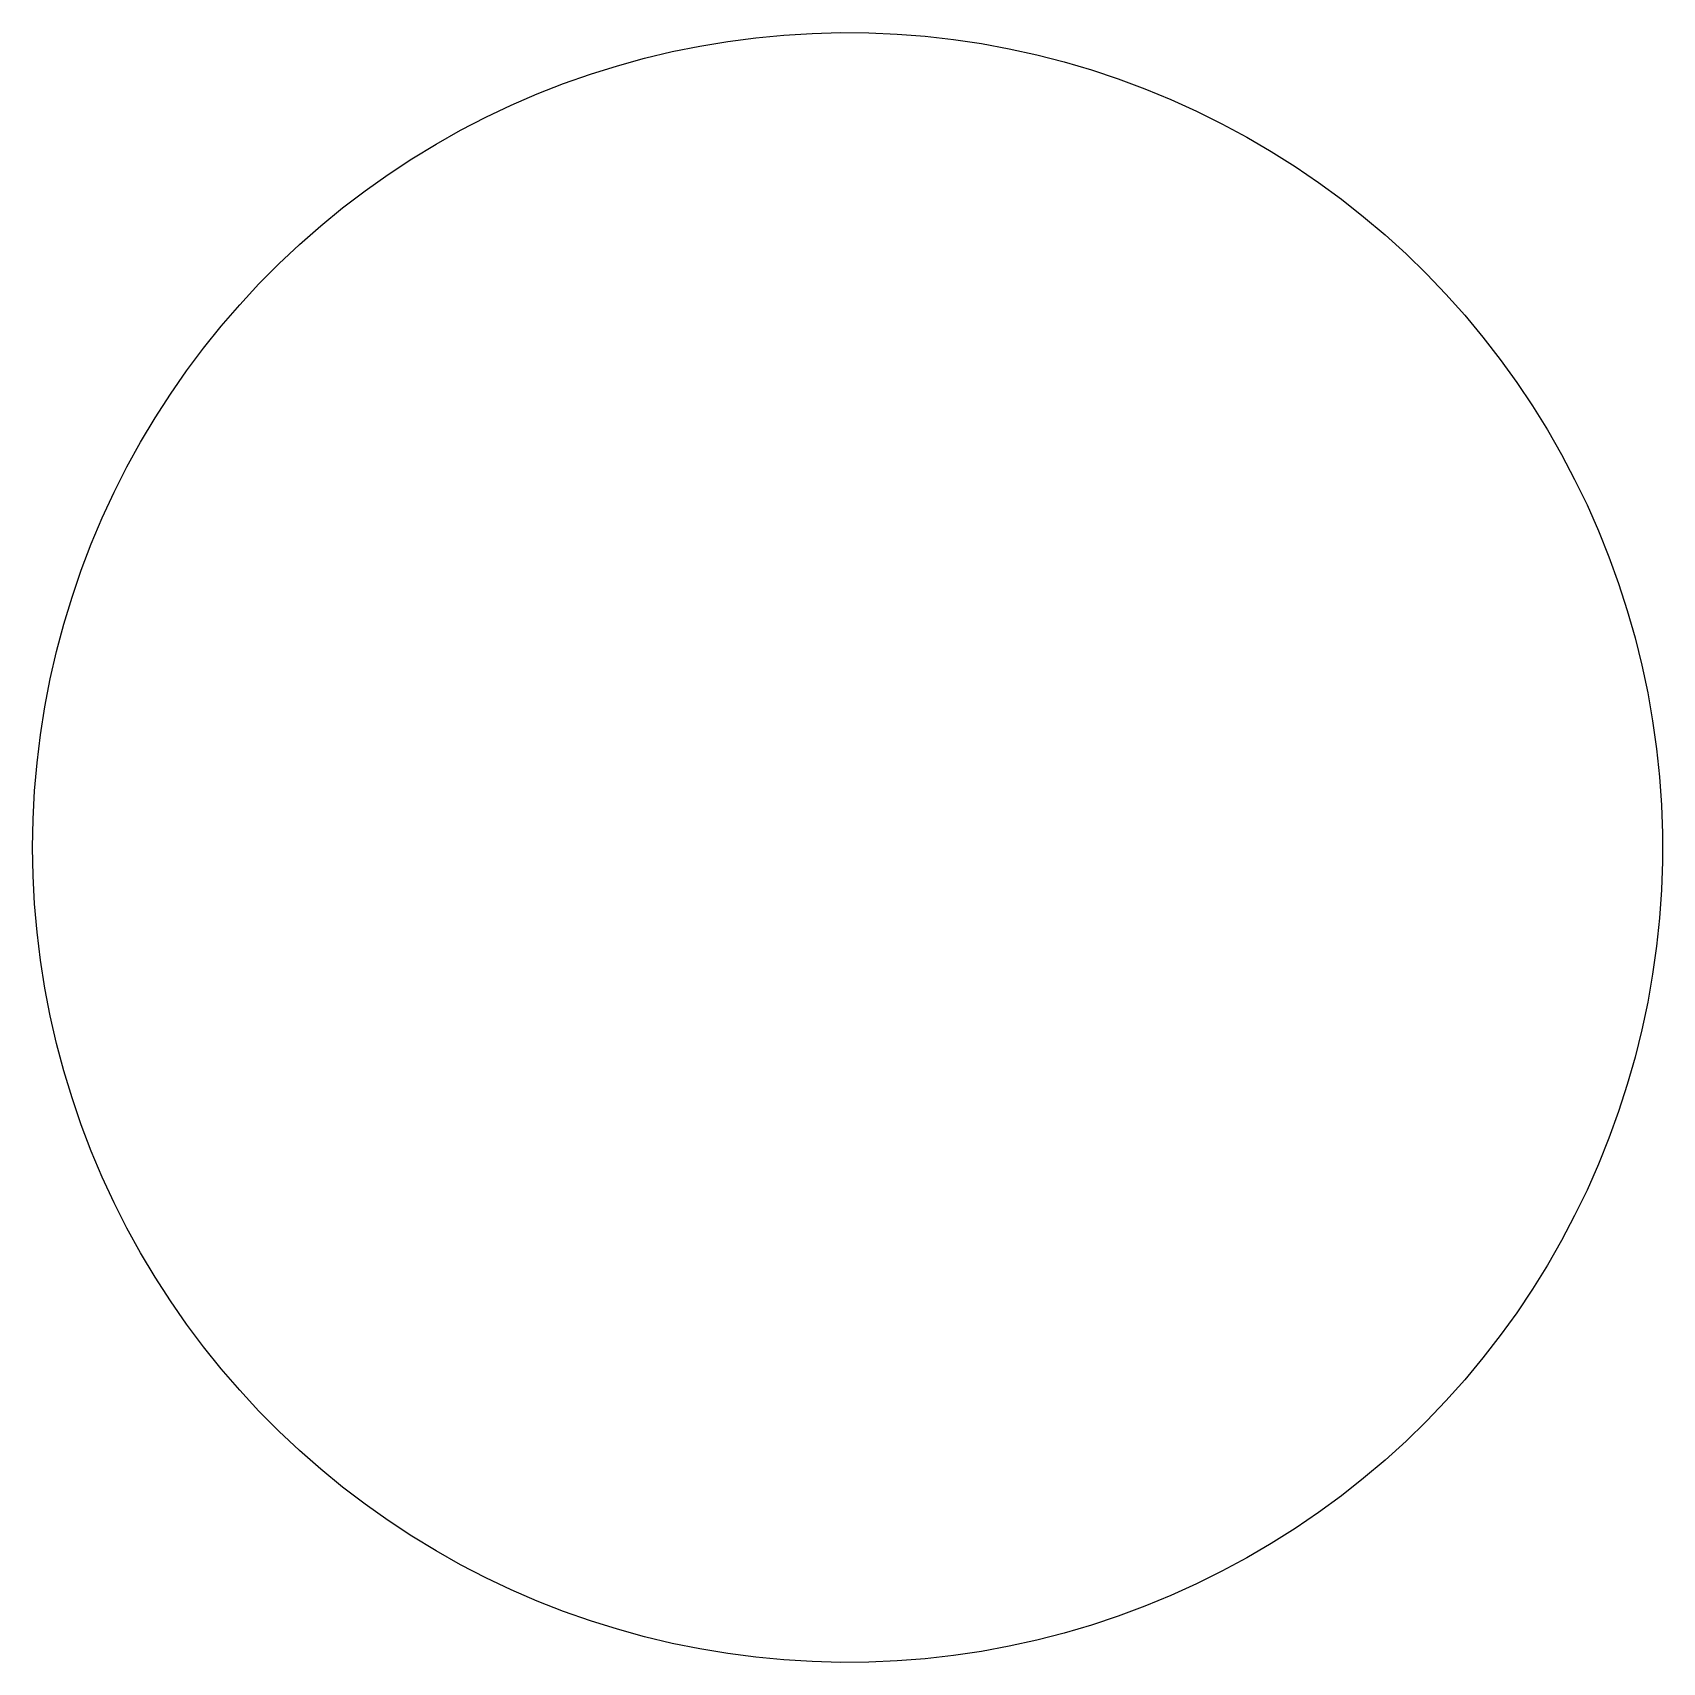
# Model space of a CAD drawing. Header units: millimetres. Extents: x 93 to 198, y -211 to -92.
# Drawn here: x 158.88 to 160.98, y -136.302 to -134.202 of the extents above; entities that cross this region are included whole.
import ezdxf

# ---------------------------------------------------------------- set-up
doc = ezdxf.new("R2010")
doc.units = ezdxf.units.MM
doc.layers.add('bottom_plate', color=18, linetype='Continuous', true_color=0x000000)

msp = doc.modelspace()

# ---------------------------------------------------------------- linework, layer by layer
at = {"layer": 'bottom_plate'}
for p, q in [((159.8116, -134.2091, 0.8), (159.8479, -134.2056, 0.8)), ((159.8479, -134.2056, 0.8), (159.8843, -134.2034, 0.8)), ((159.8843, -134.2034, 0.8), (159.9207, -134.2024, 0.8)), ((159.9207, -134.2024, 0.8), (159.9571, -134.2028, 0.8)), ((159.9571, -134.2028, 0.8), (159.9936, -134.2043, 0.8)), ((159.9936, -134.2043, 0.8), (160.0299, -134.2072, 0.8)), ((159.7038, -134.227, 0.8), (159.7395, -134.2198, 0.8)), ((159.7395, -134.2198, 0.8), (159.7755, -134.2138, 0.8)), ((159.7755, -134.2138, 0.8), (159.8116, -134.2091, 0.8)), ((160.0299, -134.2072, 0.8), (160.0661, -134.2113, 0.8)), ((160.0661, -134.2113, 0.8), (160.1022, -134.2166, 0.8)), ((160.1022, -134.2166, 0.8), (160.138, -134.2233, 0.8)), ((160.138, -134.2233, 0.8), (160.1736, -134.2311, 0.8)), ((159.5984, -134.2561, 0.8), (159.6332, -134.2452, 0.8)), ((159.6332, -134.2452, 0.8), (159.6683, -134.2355, 0.8)), ((159.6683, -134.2355, 0.8), (159.7038, -134.227, 0.8)), ((160.1736, -134.2311, 0.8), (160.2089, -134.2402, 0.8)), ((160.2089, -134.2402, 0.8), (160.2439, -134.2505, 0.8)), ((159.5301, -134.2815, 0.8), (159.564, -134.2682, 0.8)), ((159.564, -134.2682, 0.8), (159.5984, -134.2561, 0.8)), ((160.2439, -134.2505, 0.8), (160.2784, -134.262, 0.8)), ((160.2784, -134.262, 0.8), (160.3126, -134.2747, 0.8)), ((159.4966, -134.2959, 0.8), (159.5301, -134.2815, 0.8)), ((160.3126, -134.2747, 0.8), (160.3463, -134.2885, 0.8)), ((160.3463, -134.2885, 0.8), (160.3795, -134.3036, 0.8)), ((159.4637, -134.3115, 0.8), (159.4966, -134.2959, 0.8)), ((160.3795, -134.3036, 0.8), (160.4122, -134.3198, 0.8)), ((159.3996, -134.3461, 0.8), (159.4313, -134.3283, 0.8)), ((159.4313, -134.3283, 0.8), (159.4637, -134.3115, 0.8)), ((160.4122, -134.3198, 0.8), (160.4442, -134.3371, 0.8)), ((159.3684, -134.3651, 0.8), (159.3996, -134.3461, 0.8)), ((160.4442, -134.3371, 0.8), (160.4757, -134.3555, 0.8)), ((159.338, -134.3851, 0.8), (159.3684, -134.3651, 0.8)), ((160.4757, -134.3555, 0.8), (160.5065, -134.375, 0.8)), ((159.3082, -134.4062, 0.8), (159.338, -134.3851, 0.8)), ((160.5065, -134.375, 0.8), (160.5366, -134.3955, 0.8)), ((159.2792, -134.4282, 0.8), (159.3082, -134.4062, 0.8)), ((160.5366, -134.3955, 0.8), (160.566, -134.4171, 0.8)), ((159.251, -134.4513, 0.8), (159.2792, -134.4282, 0.8)), ((160.566, -134.4171, 0.8), (160.5946, -134.4397, 0.8)), ((159.2236, -134.4754, 0.8), (159.251, -134.4513, 0.8)), ((160.5946, -134.4397, 0.8), (160.6224, -134.4632, 0.8)), ((159.1971, -134.5003, 0.8), (159.2236, -134.4754, 0.8)), ((160.6224, -134.4632, 0.8), (160.6494, -134.4877, 0.8)), ((160.6494, -134.4877, 0.8), (160.6755, -134.5132, 0.8)), ((159.1714, -134.5262, 0.8), (159.1971, -134.5003, 0.8)), ((160.6755, -134.5132, 0.8), (160.7007, -134.5395, 0.8)), ((159.1467, -134.553, 0.8), (159.1714, -134.5262, 0.8)), ((160.7007, -134.5395, 0.8), (160.725, -134.5667, 0.8)), ((159.1229, -134.5806, 0.8), (159.1467, -134.553, 0.8)), ((159.1, -134.609, 0.8), (159.1229, -134.5806, 0.8)), ((160.725, -134.5667, 0.8), (160.7483, -134.5947, 0.8)), ((160.7483, -134.5947, 0.8), (160.7706, -134.6235, 0.8)), ((159.0782, -134.6382, 0.8), (159.1, -134.609, 0.8)), ((160.7706, -134.6235, 0.8), (160.7919, -134.6531, 0.8)), ((159.0574, -134.6681, 0.8), (159.0782, -134.6382, 0.8)), ((160.7919, -134.6531, 0.8), (160.8122, -134.6833, 0.8)), ((159.0376, -134.6987, 0.8), (159.0574, -134.6681, 0.8)), ((160.8122, -134.6833, 0.8), (160.8314, -134.7143, 0.8)), ((159.019, -134.73, 0.8), (159.0376, -134.6987, 0.8)), ((159.0014, -134.762, 0.8), (159.019, -134.73, 0.8)), ((160.8314, -134.7143, 0.8), (160.8496, -134.7459, 0.8)), ((160.8496, -134.7459, 0.8), (160.8666, -134.7782, 0.8)), ((158.9849, -134.7945, 0.8), (159.0014, -134.762, 0.8)), ((160.8666, -134.7782, 0.8), (160.8825, -134.811, 0.8)), ((158.9696, -134.8276, 0.8), (158.9849, -134.7945, 0.8)), ((160.8825, -134.811, 0.8), (160.8972, -134.8443, 0.8)), ((158.9554, -134.8611, 0.8), (158.9696, -134.8276, 0.8)), ((160.8972, -134.8443, 0.8), (160.9108, -134.8781, 0.8)), ((158.9424, -134.8952, 0.8), (158.9554, -134.8611, 0.8)), ((158.9306, -134.9297, 0.8), (158.9424, -134.8952, 0.8)), ((160.9108, -134.8781, 0.8), (160.9232, -134.9124, 0.8)), ((160.9232, -134.9124, 0.8), (160.9344, -134.9471, 0.8)), ((158.92, -134.9645, 0.8), (158.9306, -134.9297, 0.8)), ((160.9344, -134.9471, 0.8), (160.9444, -134.9821, 0.8)), ((158.9107, -134.9998, 0.8), (158.92, -134.9645, 0.8)), ((160.9444, -134.9821, 0.8), (160.9532, -135.0175, 0.8)), ((158.9025, -135.0353, 0.8), (158.9107, -134.9998, 0.8)), ((160.9532, -135.0175, 0.8), (160.9607, -135.0531, 0.8)), ((158.8956, -135.0711, 0.8), (158.9025, -135.0353, 0.8)), ((160.9607, -135.0531, 0.8), (160.967, -135.089, 0.8)), ((158.8899, -135.1071, 0.8), (158.8956, -135.0711, 0.8)), ((158.8855, -135.1433, 0.8), (158.8899, -135.1071, 0.8)), ((160.967, -135.089, 0.8), (160.9721, -135.1251, 0.8)), ((160.9721, -135.1251, 0.8), (160.9759, -135.1614, 0.8)), ((158.8823, -135.1796, 0.8), (158.8855, -135.1433, 0.8)), ((160.9759, -135.1614, 0.8), (160.9784, -135.1978, 0.8)), ((158.8804, -135.216, 0.8), (158.8823, -135.1796, 0.8)), ((160.9784, -135.1978, 0.8), (160.9796, -135.2342, 0.8)), ((158.8798, -135.2524, 0.8), (158.8804, -135.216, 0.8)), ((160.9796, -135.2342, 0.8), (160.9796, -135.2706, 0.8)), ((158.8804, -135.2888, 0.8), (158.8798, -135.2524, 0.8)), ((160.9796, -135.2706, 0.8), (160.9784, -135.3071, 0.8)), ((158.8823, -135.3252, 0.8), (158.8804, -135.2888, 0.8)), ((160.9784, -135.3071, 0.8), (160.9759, -135.3434, 0.8)), ((158.8855, -135.3616, 0.8), (158.8823, -135.3252, 0.8)), ((160.9759, -135.3434, 0.8), (160.9721, -135.3797, 0.8)), ((158.8899, -135.3977, 0.8), (158.8855, -135.3616, 0.8)), ((160.9721, -135.3797, 0.8), (160.967, -135.4158, 0.8)), ((158.8956, -135.4337, 0.8), (158.8899, -135.3977, 0.8)), ((160.967, -135.4158, 0.8), (160.9607, -135.4517, 0.8)), ((158.9025, -135.4695, 0.8), (158.8956, -135.4337, 0.8)), ((160.9607, -135.4517, 0.8), (160.9532, -135.4873, 0.8)), ((158.9107, -135.505, 0.8), (158.9025, -135.4695, 0.8)), ((158.92, -135.5403, 0.8), (158.9107, -135.505, 0.8)), ((160.9532, -135.4873, 0.8), (160.9444, -135.5227, 0.8)), ((160.9444, -135.5227, 0.8), (160.9344, -135.5577, 0.8)), ((158.9306, -135.5751, 0.8), (158.92, -135.5403, 0.8)), ((160.9344, -135.5577, 0.8), (160.9232, -135.5924, 0.8)), ((158.9424, -135.6096, 0.8), (158.9306, -135.5751, 0.8)), ((158.9554, -135.6437, 0.8), (158.9424, -135.6096, 0.8)), ((160.9232, -135.5924, 0.8), (160.9108, -135.6267, 0.8)), ((160.9108, -135.6267, 0.8), (160.8972, -135.6605, 0.8)), ((158.9696, -135.6773, 0.8), (158.9554, -135.6437, 0.8)), ((160.8972, -135.6605, 0.8), (160.8825, -135.6939, 0.8)), ((158.9849, -135.7103, 0.8), (158.9696, -135.6773, 0.8)), ((160.8825, -135.6939, 0.8), (160.8666, -135.7267, 0.8)), ((159.0014, -135.7428, 0.8), (158.9849, -135.7103, 0.8)), ((160.8666, -135.7267, 0.8), (160.8496, -135.7589, 0.8)), ((159.019, -135.7748, 0.8), (159.0014, -135.7428, 0.8)), ((160.8496, -135.7589, 0.8), (160.8314, -135.7905, 0.8)), ((159.0376, -135.8061, 0.8), (159.019, -135.7748, 0.8)), ((160.8314, -135.7905, 0.8), (160.8122, -135.8215, 0.8)), ((159.0574, -135.8367, 0.8), (159.0376, -135.8061, 0.8)), ((160.8122, -135.8215, 0.8), (160.7919, -135.8518, 0.8)), ((159.0782, -135.8666, 0.8), (159.0574, -135.8367, 0.8)), ((160.7919, -135.8518, 0.8), (160.7706, -135.8813, 0.8)), ((159.1, -135.8958, 0.8), (159.0782, -135.8666, 0.8)), ((160.7706, -135.8813, 0.8), (160.7483, -135.9101, 0.8)), ((159.1229, -135.9242, 0.8), (159.1, -135.8958, 0.8)), ((159.1467, -135.9518, 0.8), (159.1229, -135.9242, 0.8)), ((160.7483, -135.9101, 0.8), (160.725, -135.9381, 0.8)), ((160.725, -135.9381, 0.8), (160.7007, -135.9653, 0.8)), ((159.1714, -135.9786, 0.8), (159.1467, -135.9518, 0.8)), ((160.7007, -135.9653, 0.8), (160.6755, -135.9916, 0.8)), ((159.1971, -136.0045, 0.8), (159.1714, -135.9786, 0.8)), ((159.2236, -136.0294, 0.8), (159.1971, -136.0045, 0.8)), ((160.6755, -135.9916, 0.8), (160.6494, -136.0171, 0.8)), ((159.251, -136.0535, 0.8), (159.2236, -136.0294, 0.8)), ((160.6494, -136.0171, 0.8), (160.6224, -136.0416, 0.8)), ((159.2792, -136.0766, 0.8), (159.251, -136.0535, 0.8)), ((160.6224, -136.0416, 0.8), (160.5946, -136.0651, 0.8)), ((160.5946, -136.0651, 0.8), (160.566, -136.0877, 0.8)), ((159.3082, -136.0986, 0.8), (159.2792, -136.0766, 0.8)), ((160.566, -136.0877, 0.8), (160.5366, -136.1093, 0.8)), ((159.338, -136.1197, 0.8), (159.3082, -136.0986, 0.8)), ((160.5366, -136.1093, 0.8), (160.5065, -136.1299, 0.8)), ((159.3684, -136.1397, 0.8), (159.338, -136.1197, 0.8)), ((160.5065, -136.1299, 0.8), (160.4757, -136.1493, 0.8)), ((159.3996, -136.1587, 0.8), (159.3684, -136.1397, 0.8)), ((159.4313, -136.1765, 0.8), (159.3996, -136.1587, 0.8)), ((160.4757, -136.1493, 0.8), (160.4442, -136.1677, 0.8)), ((159.4637, -136.1933, 0.8), (159.4313, -136.1765, 0.8)), ((160.4442, -136.1677, 0.8), (160.4122, -136.185, 0.8)), ((159.4966, -136.2089, 0.8), (159.4637, -136.1933, 0.8)), ((160.4122, -136.185, 0.8), (160.3795, -136.2012, 0.8)), ((159.5301, -136.2233, 0.8), (159.4966, -136.2089, 0.8)), ((160.3463, -136.2163, 0.8), (160.3126, -136.2301, 0.8)), ((160.3795, -136.2012, 0.8), (160.3463, -136.2163, 0.8)), ((159.564, -136.2366, 0.8), (159.5301, -136.2233, 0.8)), ((159.5984, -136.2487, 0.8), (159.564, -136.2366, 0.8)), ((160.2784, -136.2428, 0.8), (160.2439, -136.2543, 0.8)), ((160.3126, -136.2301, 0.8), (160.2784, -136.2428, 0.8)), ((159.6332, -136.2596, 0.8), (159.5984, -136.2487, 0.8)), ((159.6683, -136.2693, 0.8), (159.6332, -136.2596, 0.8)), ((160.2439, -136.2543, 0.8), (160.2089, -136.2646, 0.8)), ((159.7038, -136.2778, 0.8), (159.6683, -136.2693, 0.8)), ((159.7395, -136.285, 0.8), (159.7038, -136.2778, 0.8)), ((160.138, -136.2816, 0.8), (160.1022, -136.2882, 0.8)), ((160.1736, -136.2737, 0.8), (160.138, -136.2816, 0.8)), ((160.2089, -136.2646, 0.8), (160.1736, -136.2737, 0.8)), ((159.7755, -136.291, 0.8), (159.7395, -136.285, 0.8)), ((159.8116, -136.2957, 0.8), (159.7755, -136.291, 0.8)), ((159.8479, -136.2992, 0.8), (159.8116, -136.2957, 0.8)), ((159.8843, -136.3014, 0.8), (159.8479, -136.2992, 0.8)), ((159.9207, -136.3024, 0.8), (159.8843, -136.3014, 0.8)), ((159.9571, -136.302, 0.8), (159.9207, -136.3024, 0.8)), ((159.9936, -136.3005, 0.8), (159.9571, -136.302, 0.8)), ((160.0299, -136.2976, 0.8), (159.9936, -136.3005, 0.8)), ((160.0661, -136.2935, 0.8), (160.0299, -136.2976, 0.8)), ((160.1022, -136.2882, 0.8), (160.0661, -136.2935, 0.8))]:
    msp.add_line(p, q, dxfattribs=at)

doc.saveas('drawing.dxf')
